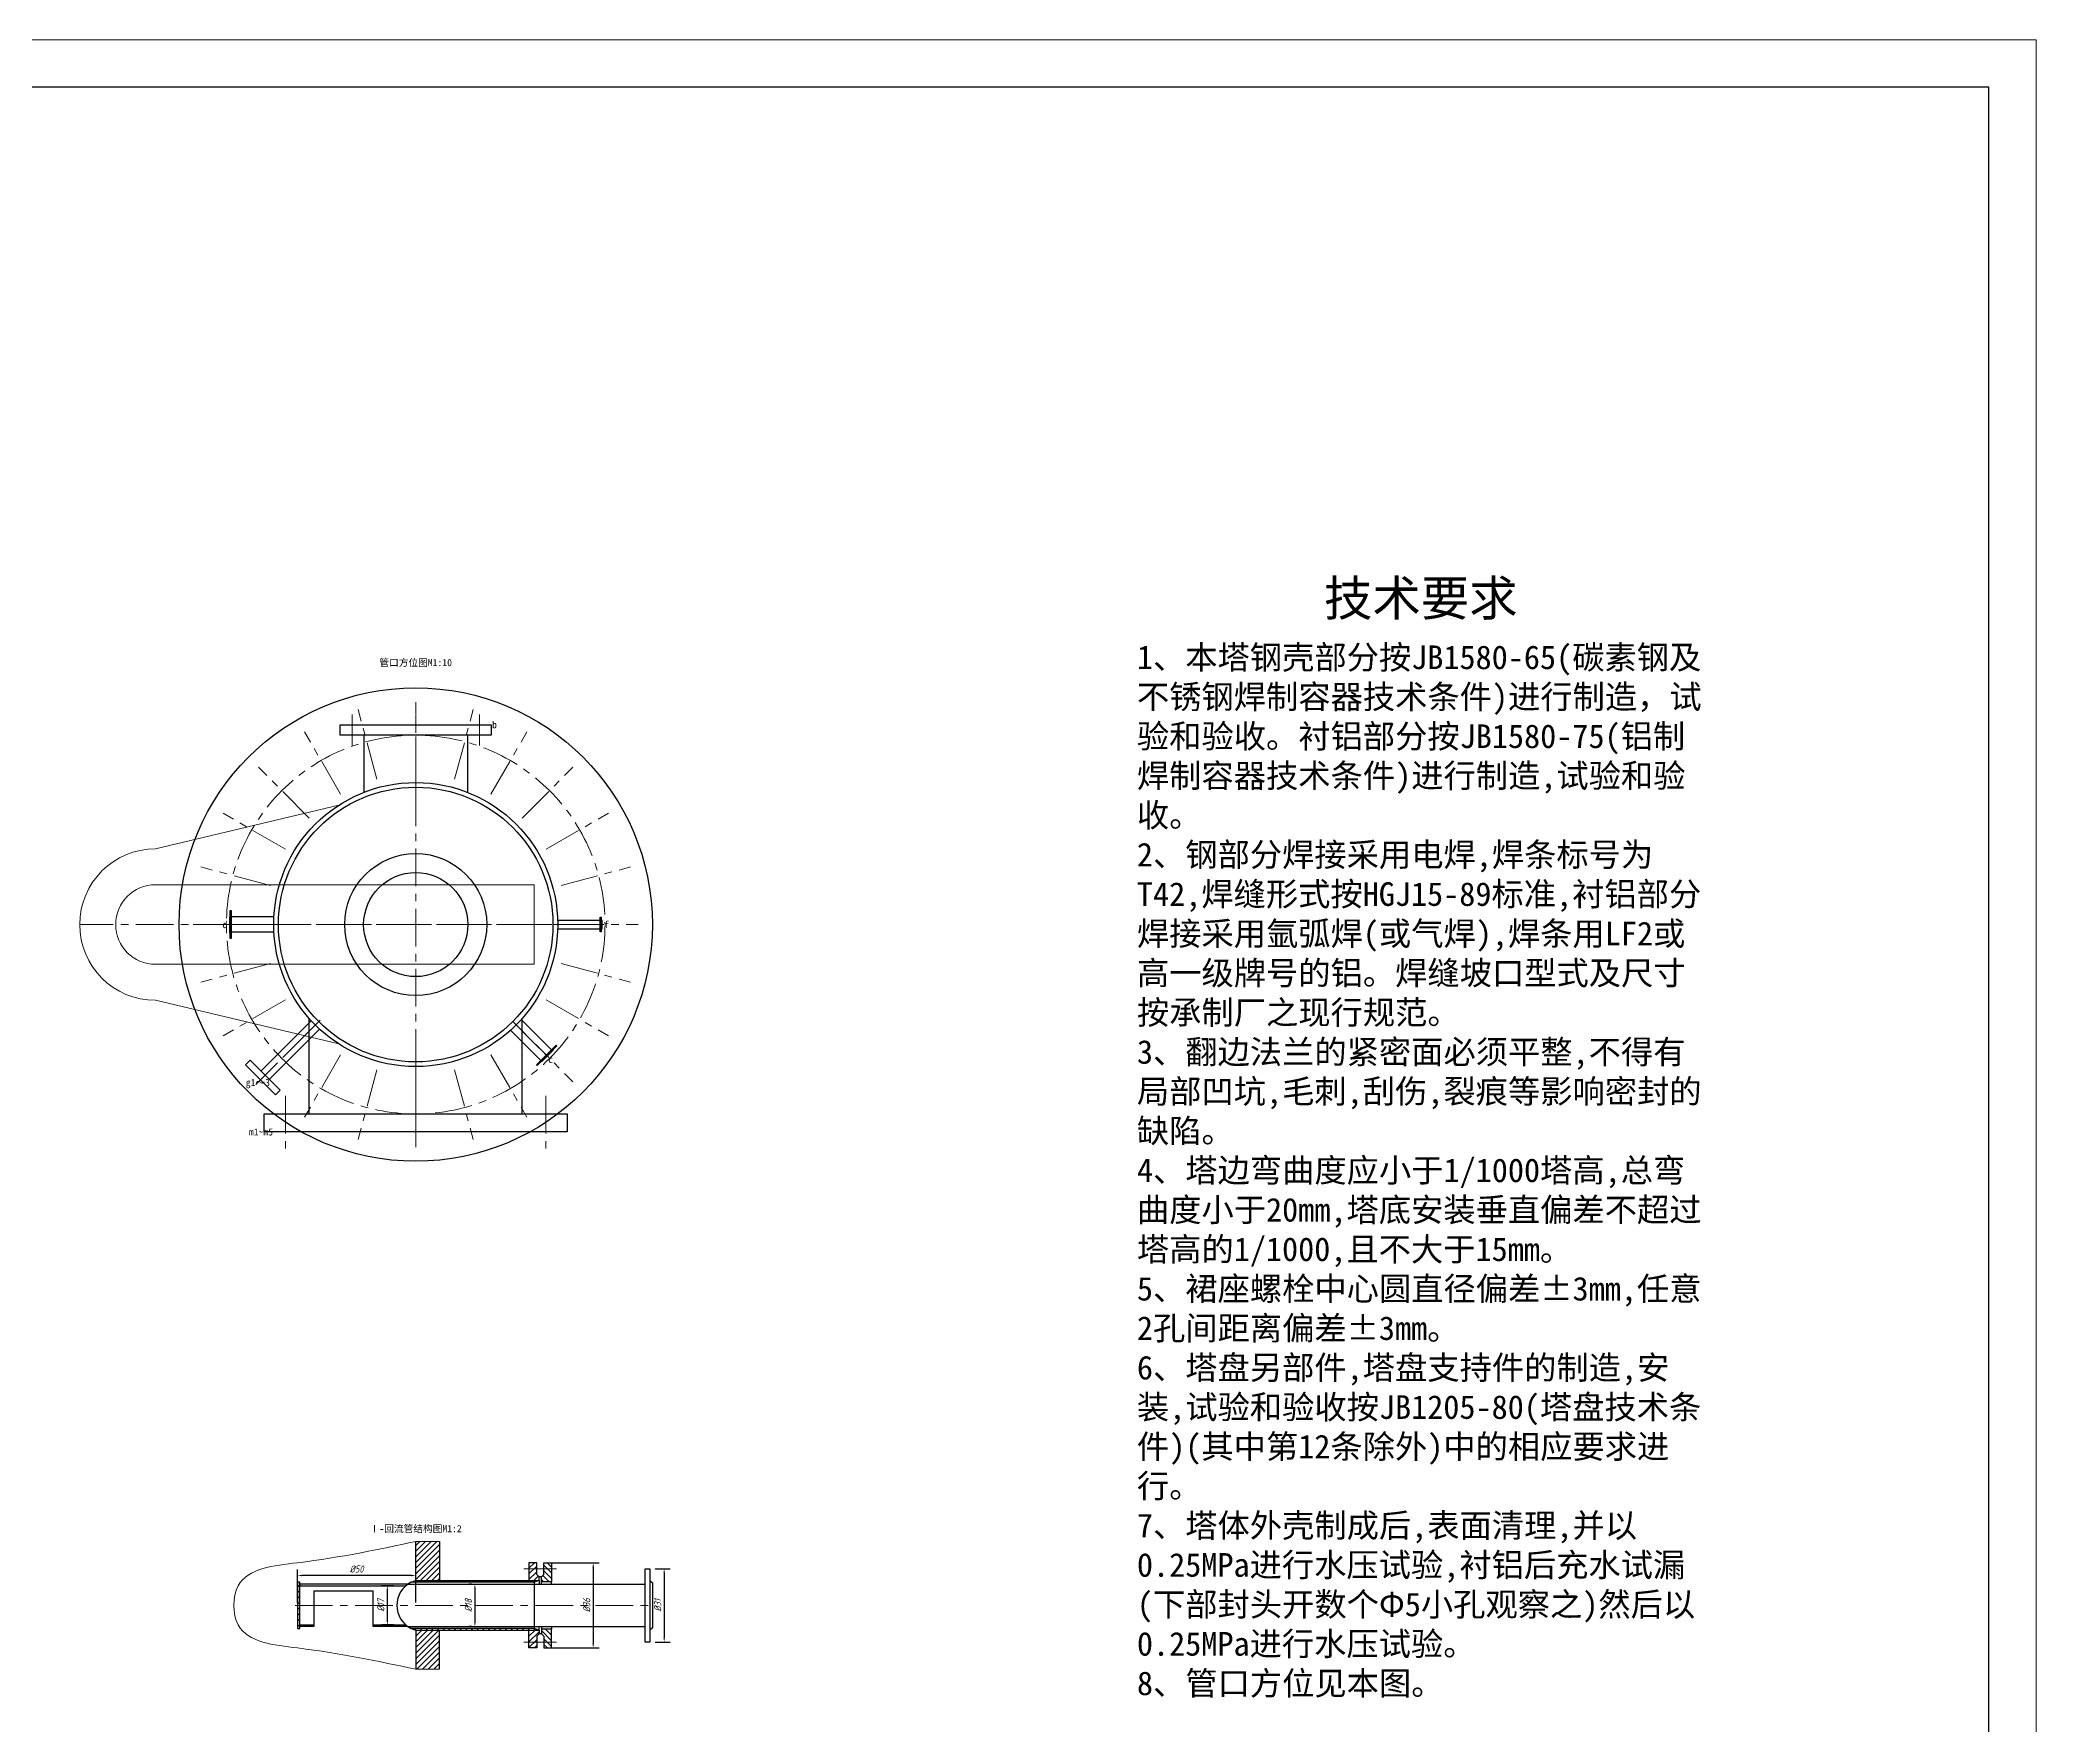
# Model space of a CAD drawing. Header units: millimetres. Extents: x 0 to 841, y 0 to 1189.
# Drawn here: x 419.2 to 841, y 833.3 to 1189 of the extents above; entities that cross this region are included whole.
import ezdxf
from ezdxf.enums import TextEntityAlignment as Align

# ---------------------------------------------------------------- set-up
doc = ezdxf.new("R2010")
doc.units = ezdxf.units.MM
doc.header["$LTSCALE"] = 0.25
doc.linetypes.add('CENTER', pattern=[50.8, 31.75, -6.35, 6.35, -6.35])
for name, color, linetype, lineweight in [('中心线', 6, 'CENTER', 15), ('剖面线', 5, 'Continuous', 15), ('尺寸', 3, 'Continuous', 15), ('文字', 7, 'Continuous', 15), ('粗实线', 7, 'Continuous', 30), ('细实线', 7, 'Continuous', 15)]:
    doc.layers.add(name, color=color, linetype=linetype, lineweight=lineweight)
doc.styles.add('gbeitc', font='gbeitc.shx', dxfattribs={"bigfont": 'gbcbig.shx'})
doc.styles.add('Songti', font='')
doc.styles.get('Songti').set_extended_font_data('SimSun')
doc.dimstyles.new('gbeitc', dxfattribs={"dimtxt": 1.5, "dimasz": 0.9375, "dimexe": 1.25, "dimexo": 0.625, "dimtad": 1, "dimdec": 0, "dimlfac": 15, "dimdsep": 46, "dimtxsty": 'gbeitc', "dimcen": 2.5, "dimadec": 0, "dimazin": 0, "dimtfac": 1, "dimtdec": 3, "dimtmove": 0, "dimatfit": 3, "dimfxl": 1, "dimarcsym": 0})

# ---------------------------------------------------------------- blocks, each defined once
blk = doc.blocks.new('*D416')
at = {"layer": 'Defpoints', "color": 0, "transparency": 16777216}
for p in [(494.6, 862.475), (492.6, 854.225), (494.6, 854.225)]:
    blk.add_point(p, dxfattribs=at)
at = {"layer": '尺寸', "color": 0, "lineweight": -2, "transparency": 16777216}
for p, q in [((493.975, 862.475), (491.35, 862.475)), ((492.6, 861.5375), (492.6, 855.1625)), ((493.975, 854.225), (491.35, 854.225))]:
    blk.add_line(p, q, dxfattribs=at)
at = {"layer": '尺寸', "color": 0, "transparency": 16777216}
for points in [[(492.44375, 861.5375), (492.75625, 861.5375), (492.6, 862.475)], [(492.44375, 855.1625), (492.75625, 855.1625), (492.6, 854.225)]]:
    blk.add_solid(points, dxfattribs=at)
at = {"layer": '尺寸', "color": 0, "transparency": 16777216, "insert": (491.225, 858.35), "char_height": 1.5, "attachment_point": 5, "rotation": 90, "style": 'gbeitc'}
blk.add_mtext('%%c17', dxfattribs=at)
blk = doc.blocks.new('*D417')
at = {"layer": 'Defpoints', "color": 0, "transparency": 16777216}
for p in [(511.1, 862.85), (511.1, 853.85), (511.1, 853.85)]:
    blk.add_point(p, dxfattribs=at)
at = {"layer": '尺寸', "color": 0, "lineweight": -2, "transparency": 16777216}
for p, q in [((510.475, 862.85), (509.85, 862.85)), ((511.1, 861.9125), (511.1, 854.7875)), ((510.475, 853.85), (509.85, 853.85))]:
    blk.add_line(p, q, dxfattribs=at)
at = {"layer": '尺寸', "color": 0, "transparency": 16777216}
for points in [[(510.94375, 861.9125), (511.25625, 861.9125), (511.1, 862.85)], [(510.94375, 854.7875), (511.25625, 854.7875), (511.1, 853.85)]]:
    blk.add_solid(points, dxfattribs=at)
at = {"layer": '尺寸', "color": 0, "transparency": 16777216, "insert": (509.725, 858.35), "char_height": 1.5, "attachment_point": 5, "rotation": 90, "style": 'gbeitc'}
blk.add_mtext('%%c18', dxfattribs=at)
blk = doc.blocks.new('*D418')
at = {"layer": 'Defpoints', "color": 0, "transparency": 16777216}
for p in [(525.73, 867.35), (525.73, 849.35), (536.1, 849.35)]:
    blk.add_point(p, dxfattribs=at)
at = {"layer": '尺寸', "color": 0, "lineweight": -2, "transparency": 16777216}
for p, q in [((526.355, 867.35), (537.35, 867.35)), ((536.1, 866.4125), (536.1, 850.2875)), ((526.355, 849.35), (537.35, 849.35))]:
    blk.add_line(p, q, dxfattribs=at)
at = {"layer": '尺寸', "color": 0, "transparency": 16777216}
for points in [[(535.94375, 866.4125), (536.25625, 866.4125), (536.1, 867.35)], [(535.94375, 850.2875), (536.25625, 850.2875), (536.1, 849.35)]]:
    blk.add_solid(points, dxfattribs=at)
at = {"layer": '尺寸', "color": 0, "transparency": 16777216, "insert": (534.725, 858.35), "char_height": 1.5, "attachment_point": 5, "rotation": 90, "style": 'gbeitc'}
blk.add_mtext('%%c36', dxfattribs=at)
blk = doc.blocks.new('*D419')
at = {"layer": 'Defpoints', "color": 0, "transparency": 16777216}
for p in [(548.6, 866.1), (548.6, 850.6), (551.1, 850.6)]:
    blk.add_point(p, dxfattribs=at)
at = {"layer": '尺寸', "color": 0, "lineweight": -2, "transparency": 16777216}
for p, q in [((549.225, 866.1), (552.35, 866.1)), ((551.1, 865.1625), (551.1, 851.5375)), ((549.225, 850.6), (552.35, 850.6))]:
    blk.add_line(p, q, dxfattribs=at)
at = {"layer": '尺寸', "color": 0, "transparency": 16777216}
for points in [[(550.94375, 865.1625), (551.25625, 865.1625), (551.1, 866.1)], [(550.94375, 851.5375), (551.25625, 851.5375), (551.1, 850.6)]]:
    blk.add_solid(points, dxfattribs=at)
at = {"layer": '尺寸', "color": 0, "transparency": 16777216, "insert": (549.725, 858.35), "char_height": 1.5, "attachment_point": 5, "rotation": 90, "style": 'gbeitc'}
blk.add_mtext('%%c31', dxfattribs=at)
blk = doc.blocks.new('*D420')
at = {"layer": 'Defpoints', "color": 0, "transparency": 16777216}
for p in [(473.6, 864.65), (473.6, 858.35), (498.6, 858.35)]:
    blk.add_point(p, dxfattribs=at)
at = {"layer": '尺寸', "color": 0, "lineweight": -2, "transparency": 16777216}
for p, q in [((473.6, 858.975), (473.6, 865.9)), ((498.6, 858.975), (498.6, 865.9)), ((497.6625, 864.65), (474.5375, 864.65))]:
    blk.add_line(p, q, dxfattribs=at)
at = {"layer": '尺寸', "color": 0, "transparency": 16777216}
for points in [[(474.5375, 864.80625), (474.5375, 864.49375), (473.6, 864.65)], [(497.6625, 864.80625), (497.6625, 864.49375), (498.6, 864.65)]]:
    blk.add_solid(points, dxfattribs=at)
at = {"layer": '尺寸', "color": 0, "transparency": 16777216, "insert": (486.1, 866.025), "char_height": 1.5, "attachment_point": 5, "style": 'gbeitc'}
blk.add_mtext('%%c50', dxfattribs=at)

msp = doc.modelspace()

# ---------------------------------------------------------------- hatches: boundary and pattern name
at = {"layer": '剖面线'}
h = msp.add_hatch(dxfattribs=at)
h.set_pattern_fill('ANSI31', color=256, scale=0.2666667, style=0)
h.paths.add_polyline_path([(498.6, 863.6), (498.6, 871.85), (503.6, 871.85), (503.6, 863.6)], flags=16)
h = msp.add_hatch(dxfattribs=at)
h.set_pattern_fill('ANSI31', color=256, scale=0.2666667, style=0)
h.paths.add_polyline_path([(524.665, 863.6), (524.665, 864.35), (524.165, 864.85), (524.165, 867.35), (522.535, 867.35), (522.535, 863.6)], flags=16)
h = msp.add_hatch(dxfattribs=at)
h.set_pattern_fill('ANSI31', color=256, scale=0.2666667, angle=90, style=0)
h.paths.add_polyline_path([(525.165, 863.35), (525.165, 864.35), (525.665, 864.85), (525.665, 867.35), (527.295, 867.35), (527.295, 863.35)], flags=16)
h = msp.add_hatch(dxfattribs=at)
h.set_pattern_fill('ANSI31', color=256, scale=0.2666667, angle=90, style=0)
h.paths.add_polyline_path([(474.1, 863.225), (473.6, 863.225), (473.6, 853.475), (474.1, 853.475)], flags=16)
h = msp.add_hatch(dxfattribs=at)
h.set_pattern_fill('ANSI31', color=256, scale=0.2666667, angle=90, style=0)
h.paths.add_polyline_path([(497.62, 863.225), (498.6, 863.6), (524.665, 863.6), (523.6, 863.225)], flags=16)
h = msp.add_hatch(dxfattribs=at)
h.set_pattern_fill('ANSI31', color=256, scale=0.2666667, angle=90, style=0)
h.paths.add_polyline_path([(497.62, 853.475), (498.6, 853.1), (524.665, 853.1), (523.6, 853.475)], flags=16)
h = msp.add_hatch(dxfattribs=at)
h.set_pattern_fill('ANSI31', color=256, scale=0.2666667, style=0)
h.paths.add_polyline_path([(498.6, 853.1), (498.6, 844.85), (503.6, 844.85), (503.6, 853.1)], flags=16)
h = msp.add_hatch(dxfattribs=at)
h.set_pattern_fill('ANSI31', color=256, scale=0.2666667, style=0)
h.paths.add_polyline_path([(524.665, 853.1), (524.665, 852.35), (524.165, 851.85), (524.165, 849.35), (522.535, 849.35), (522.535, 853.1)], flags=16)
h = msp.add_hatch(dxfattribs=at)
h.set_pattern_fill('ANSI31', color=256, scale=0.2666667, angle=90, style=0)
h.paths.add_polyline_path([(525.165, 853.35), (525.165, 852.35), (525.665, 851.85), (525.665, 849.35), (527.295, 849.35), (527.295, 853.35)], flags=16)

# ---------------------------------------------------------------- linework, layer by layer
at = {"layer": '中心线'}
for p, q in [((485.15, 1039.95), (485.15, 1046.55)), ((490.37, 1032.866), (486.436, 1047.549)), ((498.6, 1033.95), (498.6, 1049.15)), ((498.6, 1029.95), (498.6, 1046.55)), ((506.83, 1032.866), (510.764, 1047.549)), ((512.05, 1039.95), (512.05, 1046.55)), ((482.7, 1029.69), (475.1, 1042.853)), ((514.5, 1029.69), (522.1, 1042.853)), ((476.114, 1024.636), (465.366, 1035.384)), ((521.086, 1024.636), (531.834, 1035.384)), ((498.6, 972.15), (498.6, 1032.15)), ((471.06, 1018.05), (457.897, 1025.65)), ((526.14, 1018.05), (539.303, 1025.65)), ((467.884, 1010.38), (453.201, 1014.314)), ((529.316, 1010.38), (543.999, 1014.314)), ((523.6, 1002.15), (427.6, 1002.15)), ((466.8, 1002.15), (451.6, 1002.15)), ((469.6, 1002.15), (459.2, 1002.15)), ((468.6, 1002.15), (528.6, 1002.15)), ((527.6, 1002.15), (538, 1002.15)), ((530.4, 1002.15), (545.6, 1002.15)), ((467.884, 993.92), (453.201, 989.986)), ((529.316, 993.92), (543.999, 989.986)), ((471.06, 986.25), (457.897, 978.65)), ((526.14, 986.25), (539.303, 978.65)), ((478.377, 981.927), (464.8, 968.35)), ((476.114, 979.664), (465.366, 968.916)), ((519.106, 981.644), (526.46, 974.29)), ((521.086, 979.664), (531.834, 968.916)), ((482.7, 974.61), (475.1, 961.447)), ((498.6, 975.95), (498.6, 954.55)), ((514.5, 974.61), (522.1, 961.447)), ((490.37, 971.434), (486.436, 956.751)), ((498.6, 970.35), (498.6, 955.15)), ((506.83, 971.434), (510.764, 956.751)), ((471.1, 965.95), (471.1, 954.55)), ((526.1, 965.95), (526.1, 954.55)), ((521.47, 866.1), (528.36, 866.1)), ((473.1, 858.35), (549.1, 858.35)), ((521.47, 850.6), (528.36, 850.6))]:
    msp.add_line(p, q, dxfattribs=at)
msp.add_circle((498.6, 1002.15), 40, dxfattribs=at)
at = {"layer": '粗实线'}
for p, q in [((831, 1179), (25, 1179)), ((831, 10), (831, 1179)), ((482.65, 1042.15), (482.65, 1044.35)), ((482.65, 1044.35), (514.55, 1044.35)), ((514.55, 1042.15), (482.65, 1042.15)), ((487.65, 1042.15), (487.65, 1030.08)), ((509.55, 1042.15), (509.55, 1030.08)), ((514.55, 1044.35), (514.55, 1042.15)), ((459.4, 999.2), (459.4, 1005.1)), ((459.4, 1005.1), (459.6, 1005.1)), ((459.6, 1005.1), (459.6, 999.2)), ((459.3, 1003.8), (459.4, 1003.9)), ((459.3, 1000.5), (459.3, 1003.8)), ((459.4, 1000.4), (459.3, 1000.5)), ((468.643, 1003.75), (459.6, 1003.75)), ((468.643, 1000.55), (459.6, 1000.55)), ((528.586, 1003.05), (537.6, 1003.05)), ((528.586, 1001.25), (537.6, 1001.25)), ((537.6, 1003.7), (537.8, 1003.7)), ((537.6, 1000.6), (537.6, 1003.7)), ((537.8, 1000.6), (537.6, 1000.6)), ((537.8, 1003.7), (537.8, 1000.6)), ((537.8, 1003.2), (537.9, 1003.1)), ((537.9, 1001.2), (537.8, 1001.1)), ((537.9, 1003.1), (537.9, 1001.2)), ((459.6, 999.2), (459.4, 999.2)), ((476.521, 981.839), (465.896, 971.214)), ((478.289, 980.071), (467.664, 969.446)), ((476.1, 962.15), (476.1, 982.307)), ((518.651, 979.836), (525.046, 973.441)), ((520.914, 982.099), (527.309, 975.704)), ((521.1, 962.15), (521.1, 982.307)), ((524.091, 972.487), (528.263, 976.659)), ((528.405, 976.517), (524.233, 972.345)), ((527.556, 975.527), (525.223, 973.194)), ((527.556, 975.669), (527.556, 975.527)), ((528.263, 976.659), (528.405, 976.517)), ((462.608, 972.522), (463.598, 973.512)), ((468.972, 966.158), (462.608, 972.522)), ((463.598, 973.512), (469.962, 967.148)), ((524.233, 972.345), (524.091, 972.487)), ((525.223, 973.194), (525.081, 973.194)), ((469.962, 967.148), (468.972, 966.158)), ((466.6, 958.35), (466.6, 962.15)), ((466.6, 962.15), (530.6, 962.15)), ((530.6, 962.15), (530.6, 958.35)), ((530.6, 958.35), (466.6, 958.35)), ((498.6, 863.6), (498.6, 871.85)), ((503.6, 871.85), (503.6, 863.6)), ((524.165, 867.35), (522.535, 867.35)), ((522.535, 867.35), (522.535, 863.6)), ((524.165, 864.85), (524.165, 867.35)), ((524.665, 864.35), (524.165, 864.85)), ((525.165, 864.35), (525.665, 864.85)), ((525.665, 864.85), (525.665, 867.35)), ((525.665, 867.35), (527.295, 867.35)), ((527.295, 867.35), (527.295, 863.35)), ((547.1, 850.6), (547.1, 866.1)), ((547.1, 866.1), (548.1, 866.1)), ((548.1, 866.1), (548.1, 850.6)), ((474.1, 863.225), (473.6, 863.225)), ((473.6, 863.225), (473.6, 853.475)), ((474.1, 853.475), (474.1, 863.225)), ((496.98, 862.85), (474.1, 862.85)), ((474.1, 862.85), (474.1, 862.475)), ((474.1, 862.475), (496.49, 862.475)), ((489.6, 861.35), (477.1, 861.35)), ((477.1, 861.35), (477.1, 853.85)), ((489.6, 854.225), (489.6, 861.35)), ((496.98, 862.85), (547.1, 862.85)), ((497.62, 863.225), (498.6, 863.6)), ((523.6, 863.225), (497.62, 863.225)), ((498.6, 863.6), (524.665, 863.6)), ((522.535, 863.6), (524.665, 863.6)), ((524.665, 863.6), (523.6, 863.225)), ((523.6, 863.225), (523.6, 853.475)), ((524.665, 863.6), (524.665, 864.35)), ((525.165, 864.35), (524.665, 864.35)), ((524.665, 863.6), (524.665, 862.85)), ((525.165, 863.35), (525.165, 864.35)), ((527.295, 863.35), (525.165, 863.35)), ((525.165, 862.85), (525.165, 863.35)), ((527.295, 862.85), (527.295, 863.35)), ((548.1, 863.6), (548.6, 863.1)), ((548.6, 863.1), (548.6, 853.6)), ((473.6, 853.475), (474.1, 853.475)), ((474.1, 854.225), (477.1, 854.225)), ((477.1, 853.85), (474.1, 853.85)), ((489.6, 853.85), (489.6, 854.225)), ((489.6, 854.225), (496.49, 854.225)), ((496.98, 853.85), (489.6, 853.85)), ((496.98, 853.85), (547.1, 853.85)), ((497.62, 853.475), (498.6, 853.1)), ((523.6, 853.475), (497.62, 853.475)), ((498.6, 853.1), (524.665, 853.1)), ((498.6, 853.1), (498.6, 844.85)), ((503.6, 844.85), (503.6, 853.1)), ((522.535, 849.35), (522.535, 853.1)), ((522.535, 853.1), (524.665, 853.1)), ((524.665, 853.1), (523.6, 853.475)), ((524.665, 852.35), (524.165, 851.85)), ((524.665, 853.1), (524.665, 853.85)), ((524.665, 853.1), (524.665, 852.35)), ((525.165, 852.35), (524.665, 852.35)), ((525.165, 853.85), (525.165, 853.35)), ((525.165, 853.35), (525.165, 852.35)), ((527.295, 853.35), (525.165, 853.35)), ((525.165, 852.35), (525.665, 851.85)), ((527.295, 853.85), (527.295, 853.35)), ((527.295, 849.35), (527.295, 853.35)), ((548.6, 853.6), (548.1, 853.1)), ((524.165, 849.35), (522.535, 849.35)), ((524.165, 851.85), (524.165, 849.35)), ((525.665, 851.85), (525.665, 849.35)), ((525.665, 849.35), (527.295, 849.35)), ((548.1, 850.6), (547.1, 850.6))]:
    msp.add_line(p, q, dxfattribs=at)
for radius in [50, 30, 30, 29, 15, 11]:
    msp.add_circle((498.6, 1002.15), radius, dxfattribs=at)
for radius, start, end in [(5.445, 116.4474, 243.5526), (5.445, 124.25921, 130.75536), (5.446, 229.24464, 235.74079)]:
    msp.add_arc((500.045, 858.35), radius, start, end, dxfattribs=at)
at = {"layer": '细实线'}
for p, q in [((841, 1189), (0, 1189)), ((841, 0), (841, 1189)), ((482.322, 1027.35), (443.6, 1018.15)), ((443.6, 1010.55), (523.6, 1010.55)), ((523.6, 1010.55), (523.6, 993.75)), ((523.6, 993.75), (443.6, 993.75)), ((482.322, 976.95), (443.6, 986.15)), ((498.6, 871.85), (503.6, 871.85)), ((503.6, 863.6), (498.6, 863.6)), ((503.6, 853.1), (498.6, 853.1)), ((498.6, 844.85), (503.6, 844.85))]:
    msp.add_line(p, q, dxfattribs=at)
for radius in [16, 8.4]:
    msp.add_arc((443.6, 1002.15), radius, 90, 270, dxfattribs=at)
msp.add_open_spline([(498.6, 871.85), (490.817, 870.18), (478.924, 867.628), (459.825, 865.977), (459.825, 850.723), (478.924, 849.072), (490.817, 846.52), (498.6, 844.85)], degree=3, knots=[0, 0, 0, 0, 381.0265739, 582.2814263, 706.0314263, 907.2862787, 1288.3128526, 1288.3128526, 1288.3128526, 1288.3128526], dxfattribs=at)

# ---------------------------------------------------------------- texts
at = {"layer": '文字', "style": 'Songti'}
for s, height, p in [('技术要求', 7.5, (711, 1071.1)), ('管口方位图M1:10', 1.5, (498.6, 1057.483)), ('b', 1.5, (515.25, 1044.35)), ('d', 1.5, (458.3, 1002.15)), ('f', 1.5, (538.9, 1002.15)), ('c', 1.5, (527.096, 973.654)), ('g1～3', 1.5, (465.246, 968.796)), ('m1~m5', 1.5, (465.9, 958.35)), ('Ⅰ-回流管结构图M1:2', 1.5, (498.6, 874.55))]:
    msp.add_text(s, height=height, dxfattribs=at).set_placement(p, align=Align.MIDDLE_CENTER)
at = {"layer": '文字', "insert": (651, 1061.1), "char_height": 5, "width": 120, "attachment_point": 1, "style": 'Songti'}
msp.add_mtext('1、本塔钢壳部分按JB1580-65(碳素钢及不锈钢焊制容器技术条件)进行制造，试验和验收。衬铝部分按JB1580-75(铝制焊制容器技术条件)进行制造,试验和验收。^J2、钢部分焊接采用电焊,焊条标号为T42,焊缝形式按HGJ15-89标准,衬铝部分焊接采用氩弧焊(或气焊),焊条用LF2或高一级牌号的铝。焊缝坡口型式及尺寸按承制厂之现行规范。^J3、翻边法兰的紧密面必须平整,不得有局部凹坑,毛刺,刮伤,裂痕等影响密封的缺陷。^J4、塔边弯曲度应小于1/1000塔高,总弯曲度小于20mm,塔底安装垂直偏差不超过塔高的1/1000,且不大于15mm。^J5、裙座螺栓中心圆直径偏差±3mm,任意2孔间距离偏差±3mm。^J6、塔盘另部件,塔盘支持件的制造,安装,试验和验收按JB1205-80(塔盘技术条件)(其中第12条除外)中的相应要求进行。^J7、塔体外壳制成后,表面清理,并以0.25MPa进行水压试验,衬铝后充水试漏(下部封头开数个Φ5小孔观察之)然后以0.25MPa进行水压试验。^J8、管口方位见本图。', dxfattribs=at)

# ---------------------------------------------------------------- dimensions: what is measured, and where the dimension line sits
at = {"layer": '尺寸'}
dim = msp.add_linear_dim(base=(473.6, 864.65), p1=(498.6, 858.35), p2=(473.6, 858.35), text='%%c50', dimstyle='gbeitc', override={"dimtxt": 1.5, "dimpost": '%%c<>'}, dxfattribs=at)
dim.commit()
dim.dimension.update_dxf_attribs({"geometry": '*D420', "text_midpoint": (486.1, 866.025)})
for base, p1, p2, text, picture, middle in [((536.1, 849.35), (525.73, 867.35), (525.73, 849.35), '%%c36', '*D418', (534.725, 858.35)), ((551.1, 850.6), (548.6, 866.1), (548.6, 850.6), '%%c31', '*D419', (549.725, 858.35)), ((492.6, 854.225), (494.6, 862.475), (494.6, 854.225), '%%c17', '*D416', (491.225, 858.35)), ((511.1, 853.85), (511.1, 862.85), (511.1, 853.85), '%%c18', '*D417', (509.725, 858.35))]:
    dim = msp.add_linear_dim(base=base, p1=p1, p2=p2, angle=90, text=text, dimstyle='gbeitc', override={"dimtxt": 1.5, "dimpost": '%%c<>'}, dxfattribs=at)
    dim.commit()
    dim.dimension.update_dxf_attribs({"geometry": picture, "text_midpoint": middle})

doc.saveas('drawing.dxf')
